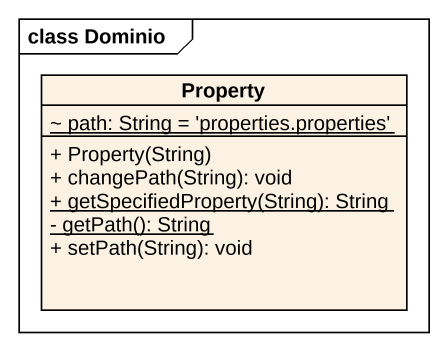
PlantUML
@startuml
mainframe class Dominio
hide circle
hide empty members
skinparam classAttributeIconSize 0
class Property {
  {static} ~ path: String = 'properties.properties'
  + Property(String)
  + changePath(String): void
  {static} + getSpecifiedProperty(String): String
  {static} - getPath(): String
  + setPath(String): void
}
@enduml
